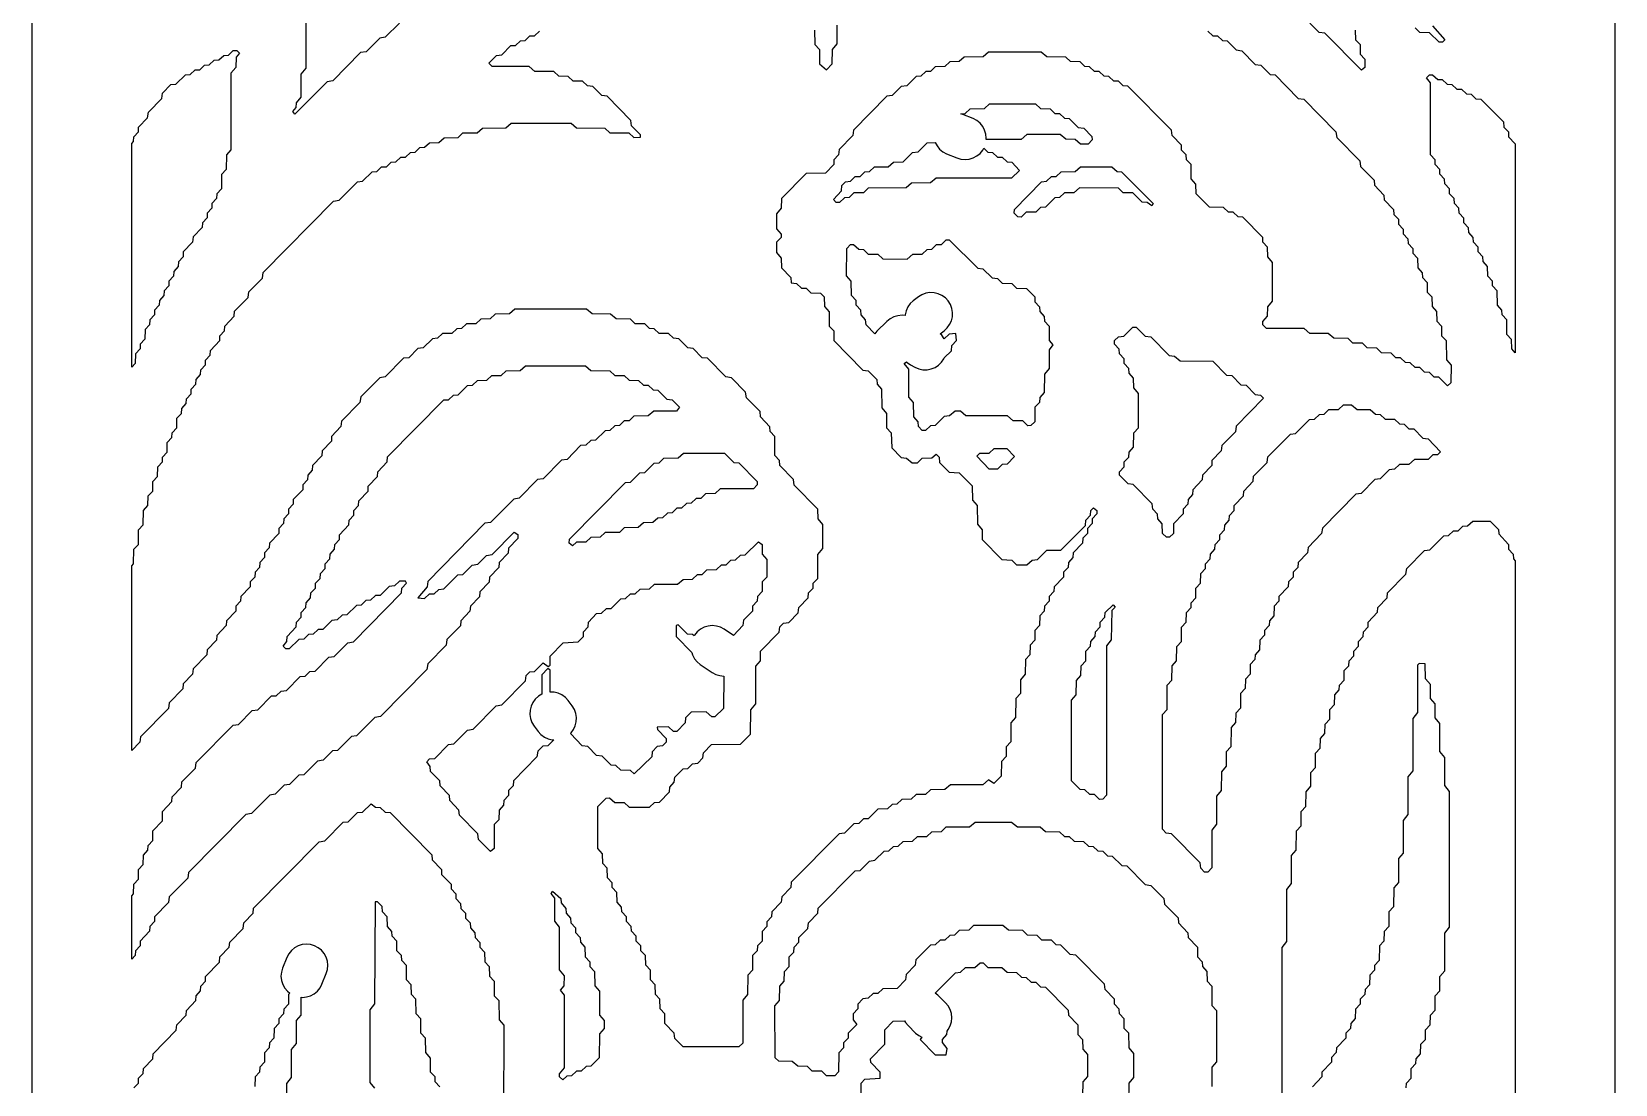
# Model space of a CAD drawing. Header units: millimetres. Extents: x 10 to 410, y 18 to 283.
# Drawn here: x 79 to 142.3, y 198.1 to 240.2 of the extents above; entities that cross this region are included whole.
import ezdxf

# ---------------------------------------------------------------- set-up
doc = ezdxf.new("R2010")
doc.units = ezdxf.units.MM
doc.layers.add('CUT', color=1, linetype='Continuous')

msp = doc.modelspace()

# ---------------------------------------------------------------- linework, layer by layer
at = {"layer": 'CUT'}
for points in [[(121.134, 157), (129.134, 157), (129.134, 160), (142.2679, 160), (142.2679, 280), (129.134, 280), (129.134, 283), (121.134, 283), (121.134, 280), (100.134, 280), (100.134, 283), (92.134, 283), (92.134, 280), (79, 280), (79, 160), (92.134, 160), (92.134, 157), (100.134, 157), (100.134, 160), (121.134, 160)], [(84.2925, 229.8144), (84.2844, 229.6239), (84.1013, 229.4267), (84.0932, 229.2361), (83.9102, 229.0389), (83.9021, 228.8484), (83.719, 228.6512), (83.7109, 228.4607), (83.5279, 228.2635), (83.5198, 227.8791), (83.3367, 227.6819), (83.3286, 227.4914), (83.1456, 227.2942), (83.1375, 226.9098), (83, 226.7617), (83, 235.6961), (83.0735, 235.7753), (83.0816, 235.9658), (83.2646, 236.163), (83.2727, 236.3535), (83.6313, 236.7209), (83.6625, 236.9464), (84.2047, 237.4964), (84.2284, 237.7106), (84.56, 238.0506), (84.7591, 238.0667), (85.1449, 238.446), (85.3325, 238.4544), (85.5271, 238.6399), (85.7148, 238.6483), (85.9094, 238.8337), (86.0971, 238.8421), (86.2917, 239.0276), (86.4793, 239.036), (86.674, 239.2215), (86.8616, 239.2299), (87.0563, 239.4153), (87.1908, 239.4153), (87.3022, 239.3025), (87.1752, 239.1434), (87.1515, 238.7353), (86.963, 238.5103), (86.963, 235.453), (86.7773, 235.2425), (86.7692, 234.6642), (86.5862, 234.4671), (86.5781, 233.8888), (86.395, 233.6916), (86.3869, 233.5011), (86.2039, 233.3039), (86.1958, 233.1134), (86.0127, 232.9162), (86.0046, 232.7256), (85.8216, 232.5284), (85.8135, 232.3379), (85.4549, 231.9705), (85.4312, 231.7563), (85.057, 231.3653), (85.0489, 231.1747), (84.8659, 230.9776), (84.8578, 230.787), (84.6747, 230.5898), (84.6666, 230.3993), (84.4836, 230.2021), (84.4755, 230.0116)], [(137.7966, 236.5587), (137.8121, 236.3569), (137.9952, 236.1597), (138.0033, 235.9691), (138.2679, 235.6926), (138.2679, 227.3433), (138.1304, 227.4914), (138.1223, 227.8758), (137.9393, 228.073), (137.9312, 228.6512), (137.7481, 228.8484), (137.74, 229.0389), (137.557, 229.2361), (137.5489, 229.8144), (137.3658, 230.0116), (137.3577, 230.2021), (137.1747, 230.3993), (137.1666, 230.7837), (136.9835, 230.9809), (136.9754, 231.1714), (136.7924, 231.3686), (136.7843, 231.5591), (136.6013, 231.7563), (136.5932, 231.9469), (136.4101, 232.144), (136.402, 232.3346), (136.219, 232.5318), (136.2109, 232.7223), (136.0278, 232.9195), (136.0197, 233.11), (135.8367, 233.3072), (135.8286, 233.4978), (135.6456, 233.6949), (135.6375, 233.8855), (135.4544, 234.0827), (135.4463, 234.2732), (135.2633, 234.4704), (135.2552, 234.6609), (135.0721, 234.8581), (135.064, 235.0486), (134.881, 235.2458), (134.8784, 238.1226), (134.7277, 238.3199), (134.8417, 238.446), (134.9627, 238.4487), (135.1708, 238.2606), (135.345, 238.2549), (135.5531, 238.0667), (135.7408, 238.0583), (135.9354, 237.8728), (136.123, 237.8644), (136.3177, 237.679), (136.5053, 237.6706), (136.7, 237.4851), (136.899, 237.469)], [(116.2974, 236.9035), (116.4921, 237.089), (117.062, 237.0974), (117.2702, 237.2856), (119.0979, 237.2856), (119.3061, 237.0974), (119.6849, 237.089), (119.8795, 236.9035), (120.0671, 236.8951), (120.2618, 236.7097), (120.4494, 236.7013), (120.8113, 236.3381), (121.0343, 236.3058), (121.3584, 235.9771), (121.3685, 235.8407), (121.214, 235.6735), (120.9019, 235.6708), (120.6937, 235.859), (120.3149, 235.8674), (120.092, 236.0585), (118.761, 236.0585), (118.5245, 235.8647), (117.1326, 235.8647), (117.1368, 235.9076), (117.1204, 236.0734), (117.072, 236.2328), (116.9934, 236.3798), (116.8877, 236.5085), (116.7588, 236.6142), (116.6119, 236.6927), (116.2002, 236.8631), (116.1153, 236.8888)], [(117.3912, 235.3442), (117.5858, 235.1588), (117.7734, 235.1504), (117.9681, 234.9649), (118.1557, 234.9565), (118.4583, 234.6232), (118.1422, 234.3138), (115.1293, 234.3138), (114.9063, 234.1226), (114.1453, 234.1142), (113.9371, 233.9261), (112.425, 233.9204), (112.2303, 233.7349), (111.8516, 233.7265), (111.6569, 233.5411), (111.4693, 233.5327), (111.2746, 233.3472), (111.1401, 233.3472), (111.0287, 233.4601), (111.3468, 233.813), (111.3706, 234.0272), (111.511, 234.1734), (111.71, 234.1895), (111.9047, 234.3749), (112.0923, 234.3833), (112.287, 234.5688), (112.4746, 234.5772), (112.6693, 234.7627), (113.2109, 234.7654), (113.4338, 234.9565), (113.8126, 234.9649), (114.187, 235.3365), (114.4099, 235.3688), (114.7718, 235.732), (115.0999, 235.7336), (115.1686, 235.6052), (115.2743, 235.4764), (115.4032, 235.3707), (115.5501, 235.2922), (115.9618, 235.1219), (116.1213, 235.0736), (116.2871, 235.0573), (116.4529, 235.0737), (116.6124, 235.1221), (116.7593, 235.2007), (116.8881, 235.3065), (116.9937, 235.4353), (117.0352, 235.513), (117.2035, 235.3526)], [(119.3478, 234.1734), (119.5469, 234.1895), (119.7415, 234.3749), (119.9291, 234.3833), (120.1238, 234.5688), (120.6937, 234.5772), (120.9019, 234.7654), (122.1562, 234.7654), (122.3643, 234.5772), (122.5385, 234.5715), (123.8028, 233.3041), (123.7521, 233.2035), (123.5608, 233.3388), (123.3618, 233.3549), (122.9874, 233.7265), (122.6086, 233.7349), (122.414, 233.9204), (120.8635, 233.9261), (120.6406, 233.7349), (120.2618, 233.7265), (120.0671, 233.5411), (119.8795, 233.5327), (119.5051, 233.161), (119.3061, 233.1449), (119.1114, 232.9595), (118.7327, 232.9511), (118.5245, 232.7629), (118.4035, 232.7656), (118.2517, 232.9195), (118.2591, 233.0692)], [(114.7231, 229.717), (114.5669, 229.659), (114.425, 229.5716), (114.221, 229.4164), (114.0989, 229.303), (114.0012, 229.1679), (113.9318, 229.0164), (113.8933, 228.8543), (113.8922, 228.8226), (113.7734, 228.8358), (113.6074, 228.8214), (113.4473, 228.775), (113.2995, 228.6982), (113.1694, 228.594), (112.7699, 228.204), (112.6805, 228.0977), (112.3337, 228.4494), (112.3182, 228.6512), (112.1351, 228.8484), (112.127, 229.0389), (111.944, 229.2361), (111.9359, 229.4267), (111.7528, 229.6239), (111.7447, 230.2021), (111.5591, 230.4126), (111.5617, 231.507), (111.7136, 231.6609), (111.8345, 231.6636), (112.0427, 231.4754), (112.2303, 231.467), (112.425, 231.2816), (112.8038, 231.2732), (112.9984, 231.0877), (113.9755, 231.082), (114.1984, 231.2732), (114.5772, 231.2816), (114.7718, 231.467), (114.9595, 231.4754), (115.1541, 231.6609), (115.3417, 231.6693), (115.5364, 231.8547), (115.6574, 231.8575), (116.7973, 230.7161), (116.9954, 230.6943), (117.3708, 230.3284), (117.5823, 230.3039), (117.7769, 230.1184), (118.1557, 230.11), (118.3504, 229.9245), (118.7406, 229.9084), (119.0721, 229.5684), (119.0802, 229.3779), (119.2633, 229.1807), (119.2714, 228.9901), (119.4544, 228.7929), (119.4625, 228.6024), (119.6456, 228.4052), (119.6537, 227.827), (119.7989, 227.6575), (119.6482, 227.4602), (119.6456, 226.7159), (119.457, 226.4909), (119.4544, 225.7466), (119.2714, 225.5494), (119.2633, 225.3589), (119.0802, 225.1617), (119.0721, 224.5835), (118.9203, 224.4296), (118.7993, 224.4269), (118.5911, 224.6151), (118.2124, 224.6234), (117.9894, 224.8146), (116.3145, 224.8146), (116.1063, 225.0028), (115.8938, 225.0085), (115.6709, 224.8173), (115.4593, 224.7928), (115.0975, 224.4296), (114.9098, 224.4212), (114.7152, 224.2357), (114.5807, 224.2357), (114.4288, 224.3896), (114.4207, 224.5801), (114.2377, 224.7773), (114.2296, 225.3556), (114.0439, 225.566), (114.0439, 226.6848), (113.8574, 226.9074), (113.9492, 226.9809), (113.9731, 226.9564), (114.1105, 226.8622), (114.2884, 226.7644), (114.4415, 226.6987), (114.6046, 226.6643), (114.7712, 226.6623), (114.935, 226.6928), (115.0897, 226.7547), (115.2293, 226.8456), (115.3486, 226.962), (115.4428, 227.0995), (115.4613, 227.1427), (115.7431, 227.4156), (115.7668, 227.6298), (115.9499, 227.827), (115.915, 228.1047), (115.6505, 228.0884), (115.4558, 227.8923), (115.4524, 227.9008), (115.3615, 228.0404), (115.3012, 228.1022), (115.4543, 228.2186), (115.5764, 228.332), (115.674, 228.467), (115.7434, 228.6185), (115.7819, 228.7806), (115.7881, 228.9471), (115.7616, 229.1117), (115.7036, 229.2678), (115.6162, 229.4097), (115.5028, 229.5318), (115.3677, 229.6294), (115.2162, 229.6988), (115.0541, 229.7373), (114.8876, 229.7435)], [(122.6479, 226.9098), (122.6398, 227.1003), (122.4568, 227.2975), (122.4487, 227.4881), (122.2656, 227.6852), (122.2656, 227.8236), (122.4175, 227.9775), (122.629, 228.0021), (122.9909, 228.3652), (123.1254, 228.3652), (123.4873, 228.0021), (123.7102, 227.9698), (124.443, 227.2266), (124.6545, 227.2021), (124.8775, 227.0109), (126.1837, 227.0082), (126.7367, 226.4512), (126.9482, 226.4266), (127.3101, 226.0635), (127.5217, 226.0389), (127.8835, 225.6757), (128.0951, 225.6512), (128.2091, 225.525), (127.1238, 224.4099), (127.0926, 224.1844), (126.5504, 223.6345), (126.5267, 223.4203), (126.1525, 223.0293), (126.1444, 222.8387), (125.7702, 222.4477), (125.7621, 222.2571), (125.3879, 221.8661), (125.3798, 221.6755), (125.1968, 221.4784), (125.1887, 221.2878), (125.0056, 221.0906), (124.9975, 220.9001), (124.6233, 220.5091), (124.6152, 220.1247), (124.4634, 219.9708), (124.3424, 219.9681), (124.1771, 220.1247), (124.169, 220.5091), (123.9859, 220.7062), (123.9778, 220.8968), (123.7948, 221.094), (123.771, 221.3082), (123.0113, 222.0787), (122.7998, 222.1033), (122.4568, 222.451), (122.4568, 222.5894), (122.6398, 222.7866), (122.6479, 222.9771), (122.831, 223.1743), (122.8391, 223.3648), (123.0221, 223.562), (123.0302, 224.1403), (123.2132, 224.3375), (123.2187, 225.7155), (123.0302, 225.9405), (123.0221, 226.3249), (122.8391, 226.5221), (122.831, 226.7126)], [(91.2047, 216.6751), (90.9932, 216.6506), (90.6313, 216.2874), (90.4437, 216.279), (90.249, 216.0936), (90.0614, 216.0852), (89.8667, 215.8997), (89.6791, 215.8913), (89.2933, 215.512), (89.1588, 215.512), (89.0474, 215.6248), (89.19, 215.8076), (89.2056, 216.0094), (89.5723, 216.3892), (89.5804, 216.5797), (89.7635, 216.7769), (89.7716, 216.9674), (89.9546, 217.1646), (89.9627, 217.3551), (90.1457, 217.5523), (90.1538, 217.7429), (90.3369, 217.9401), (90.345, 218.1306), (90.528, 218.3278), (90.5361, 218.5183), (90.7192, 218.7155), (90.7273, 218.906), (90.9103, 219.1032), (90.9184, 219.2938), (91.1014, 219.4909), (91.1095, 219.6815), (91.2926, 219.8787), (91.3007, 220.0692), (91.6749, 220.4602), (91.683, 220.6508), (91.866, 220.848), (91.8741, 221.0385), (92.0572, 221.2357), (92.0653, 221.4262), (92.4394, 221.8173), (92.4475, 222.0078), (92.8217, 222.3989), (92.8298, 222.5894), (93.204, 222.9804), (93.2196, 223.1823), (95.4665, 225.4573), (95.6541, 225.4657), (95.8488, 225.6512), (96.0364, 225.6596), (96.4108, 226.0312), (96.6099, 226.0473), (96.8045, 226.2328), (97.1833, 226.2412), (97.3779, 226.4266), (97.7567, 226.435), (97.9514, 226.6205), (98.5213, 226.6289), (98.7294, 226.8171), (101.1306, 226.8171), (101.3388, 226.6289), (102.0998, 226.6205), (102.2945, 226.435), (102.6732, 226.4266), (102.8679, 226.2412), (103.2467, 226.2328), (103.4413, 226.0473), (103.629, 226.0389), (103.8236, 225.8534), (104.0112, 225.8451), (104.3731, 225.4819), (104.5847, 225.4573), (104.8798, 225.1619), (104.7623, 225.0085), (103.8519, 225.0085), (103.629, 224.8173), (103.059, 224.8089), (102.8644, 224.6234), (102.6768, 224.6151), (102.4821, 224.4296), (102.2945, 224.4212), (102.0998, 224.2357), (101.9122, 224.2273), (101.5264, 223.848), (101.3388, 223.8396), (101.1441, 223.6541), (100.9326, 223.6296), (100.391, 223.0803), (100.168, 223.048), (99.4352, 222.3048), (99.2123, 222.2726), (98.4795, 221.5294), (98.2566, 221.4971), (97.3327, 220.5601), (97.1097, 220.5278), (94.8209, 218.2064), (94.7971, 217.9922), (94.4231, 217.5519), (94.6984, 217.5174), (94.8931, 217.7029), (95.0807, 217.7113), (95.264, 217.889), (95.463, 217.9051), (96.0285, 218.4706), (96.2276, 218.4867), (96.6019, 218.8583), (96.8249, 218.8906), (97.1754, 219.2461), (97.3983, 219.2783), (98.2804, 220.1729), (98.4214, 220.0805), (98.4214, 219.9195), (98.0547, 219.5398), (98.0391, 219.3379), (97.6724, 218.9582), (97.6568, 218.7563), (97.2901, 218.3766), (97.2745, 218.1748), (96.9078, 217.795), (96.8922, 217.5932), (96.5255, 217.2134), (96.51, 217.0116), (96.1432, 216.6318), (96.1277, 216.43), (95.5854, 215.8801), (95.5543, 215.6546), (94.8209, 214.9108), (94.7897, 214.6853), (92.9364, 212.8056), (92.7135, 212.7734), (91.9807, 212.0302), (91.7817, 212.0141), (91.2162, 211.4486), (91.0171, 211.4325), (90.6427, 211.0609), (90.4198, 211.0286), (89.8782, 210.4793), (89.6791, 210.4632), (89.3047, 210.0916), (89.0818, 210.0593), (88.7313, 209.7039), (88.5084, 209.6716), (87.7756, 208.9284), (87.5526, 208.8961), (85.2638, 206.5747), (85.2326, 206.3492), (84.4992, 205.6054), (84.468, 205.3799), (83.9102, 204.8063), (83.9021, 204.6158), (83.719, 204.4186), (83.7109, 204.2281), (83.3367, 203.837), (83.3286, 203.6465), (83.1456, 203.4493), (83.1375, 203.2587), (83, 203.1106), (83, 205.6476), (83.0735, 205.7268), (83.0816, 206.1112), (83.2646, 206.3084), (83.2727, 206.6928), (83.4558, 206.89), (83.4639, 207.2744), (83.6469, 207.4716), (83.655, 207.6621), (83.8381, 207.8593), (83.8462, 208.2437), (84.2203, 208.6347), (84.2284, 209.0191), (84.6026, 209.4102), (84.6107, 209.6007), (84.9849, 209.9917), (85.0005, 210.1936), (85.5427, 210.7435), (85.5739, 210.969), (87.0449, 212.4609), (87.2678, 212.4932), (87.8094, 213.0425), (88.0324, 213.0748), (88.5854, 213.6318), (88.773, 213.6402), (88.9677, 213.8257), (89.1792, 213.8502), (89.7323, 214.4072), (89.9199, 214.4156), (90.1145, 214.6011), (90.3261, 214.6257), (90.8677, 215.175), (91.0907, 215.2072), (91.6323, 215.7566), (91.8552, 215.7888), (93.7774, 217.7462), (93.7855, 217.9367), (93.9686, 218.1341), (93.9336, 218.2178), (93.6931, 218.2176), (93.4984, 218.0322), (93.2869, 218.0076), (92.925, 217.6444), (92.7374, 217.6361), (92.5427, 217.4506), (92.3551, 217.4422), (92.1604, 217.2567), (91.9728, 217.2483), (91.587, 216.869), (91.3994, 216.8606)], [(127.2912, 213.1457), (127.1082, 212.9485), (127.1001, 212.5641), (126.917, 212.3669), (126.9089, 211.5948), (126.7259, 211.3976), (126.7178, 210.8193), (126.5293, 210.5943), (126.5267, 209.85), (126.3381, 209.625), (126.3381, 208.5063), (126.147, 208.268), (126.147, 206.7615), (125.9925, 206.5944), (125.858, 206.5944), (125.7062, 206.7482), (125.6825, 206.9624), (124.5405, 208.1207), (124.3289, 208.1453), (124.1744, 208.3124), (124.1744, 212.8831), (124.3601, 213.0935), (124.3682, 214.0595), (124.5512, 214.2567), (124.5593, 214.835), (124.7424, 215.0321), (124.7505, 215.6104), (124.9335, 215.8076), (124.939, 216.3726), (125.1247, 216.583), (125.1328, 216.9674), (125.3158, 217.1646), (125.3239, 217.3551), (125.5069, 217.5523), (125.515, 217.9367), (125.6981, 218.1339), (125.7062, 218.5183), (125.8892, 218.7155), (125.8973, 218.906), (126.0804, 219.1032), (126.0885, 219.2938), (126.2715, 219.4909), (126.2796, 219.6815), (126.4627, 219.8787), (126.4708, 220.0692), (126.6538, 220.2664), (126.6619, 220.4569), (126.8449, 220.6541), (126.853, 220.8446), (127.0361, 221.0418), (127.0442, 221.2324), (127.4184, 221.6234), (127.4265, 221.814), (127.8006, 222.205), (127.8162, 222.4068), (128.3584, 222.9568), (128.3896, 223.1823), (129.2872, 224.0926), (129.4862, 224.1087), (130.0517, 224.6742), (130.2508, 224.6903), (130.4454, 224.8757), (130.6331, 224.8841), (130.8277, 225.0696), (131.2065, 225.078), (131.4147, 225.2662), (131.7268, 225.2635), (131.9497, 225.0723), (132.4778, 225.0723), (132.686, 224.8841), (132.8736, 224.8757), (133.0683, 224.6903), (133.4471, 224.6819), (133.6417, 224.4964), (133.8293, 224.488), (134.024, 224.3026), (134.2116, 224.2942), (134.5735, 223.931), (134.7965, 223.8987), (135.2787, 223.3793), (135.1673, 223.2664), (134.9797, 223.258), (134.785, 223.0726), (134.2434, 223.0698), (134.0205, 222.8787), (133.6417, 222.8703), (133.4471, 222.6848), (133.2355, 222.6603), (132.8736, 222.2971), (132.6621, 222.2726), (132.1205, 221.7232), (131.8975, 221.691), (130.5644, 220.3389), (130.5332, 220.1134), (129.9909, 219.5634), (129.9672, 219.3492), (129.593, 218.9582), (129.5849, 218.7676), (129.4019, 218.5704), (129.3938, 218.3799), (129.2107, 218.1827), (129.2026, 217.9922), (128.8285, 217.6011), (128.8204, 217.4106), (128.6373, 217.2134), (128.6292, 216.829), (128.4462, 216.6318), (128.4381, 216.4413), (128.255, 216.2441), (128.2469, 216.0536), (128.0639, 215.8564), (128.0558, 215.472), (127.8728, 215.2748), (127.8647, 215.0843), (127.6816, 214.8871), (127.6735, 214.5027), (127.4905, 214.3055), (127.4824, 213.9211), (127.2993, 213.7239)], [(117.7769, 222.8703), (117.5823, 222.6848), (117.2567, 222.6848), (116.763, 223.212), (116.8744, 223.3249), (117.2532, 223.3332), (117.4478, 223.5187), (117.9646, 223.5187), (118.2698, 223.1987), (117.976, 222.8864)], [(105.1616, 221.3194), (104.9669, 221.1339), (104.7793, 221.1256), (104.5847, 220.9401), (104.397, 220.9317), (104.2024, 220.7462), (104.0147, 220.7378), (103.8201, 220.5524), (103.4413, 220.544), (103.2332, 220.3558), (102.6768, 220.3501), (102.4821, 220.1646), (101.9122, 220.1563), (101.7175, 219.9708), (101.3388, 219.9624), (101.1441, 219.7769), (100.7653, 219.7685), (100.6125, 219.6255), (100.4755, 219.7369), (100.4829, 219.8866), (102.7185, 222.154), (102.9175, 222.1701), (103.2919, 222.5417), (103.491, 222.5578), (103.8653, 222.9294), (104.0644, 222.9455), (104.259, 223.131), (104.8289, 223.1394), (105.0371, 223.3276), (106.6737, 223.3276), (107.0491, 222.9617), (107.2471, 222.9398), (107.9859, 222.2017), (107.9859, 222.0633), (107.8341, 221.9094), (106.4996, 221.901), (106.3049, 221.7155), (105.9262, 221.7071), (105.7315, 221.5217), (105.5439, 221.5133), (105.3492, 221.3278)], [(106.1875, 216.4401), (106.0216, 216.424), (105.8621, 216.3759), (105.715, 216.2976), (105.586, 216.1921), (105.4801, 216.0635), (105.4615, 216.0289), (105.4024, 216.0852), (105.2033, 216.1013), (104.8291, 216.4728), (104.7447, 216.4383), (104.7446, 216.0014), (105.3695, 215.3679), (105.4001, 215.2661), (105.4784, 215.1191), (105.5839, 214.9901), (105.7125, 214.8841), (106.1826, 214.5689), (106.3294, 214.4901), (106.4887, 214.4414), (106.6499, 214.4253), (106.6405, 213.1344), (106.2914, 212.7952), (106.1704, 212.7979), (105.9475, 212.9891), (105.3527, 212.9834), (105.1269, 212.7546), (105.1113, 212.5528), (104.7758, 212.2163), (104.6413, 212.2163), (104.4467, 212.4018), (103.9942, 212.3881), (103.9957, 212.2944), (104.3542, 211.927), (104.3542, 211.7886), (104.2024, 211.6348), (103.9908, 211.6102), (103.7889, 211.3976), (103.7733, 211.1958), (103.0703, 210.514), (102.9175, 210.6571), (102.5388, 210.6655), (102.3441, 210.8509), (102.1565, 210.8593), (101.7946, 211.2225), (101.5716, 211.2547), (101.2212, 211.6102), (100.9982, 211.6425), (100.5203, 212.1272), (100.5482, 212.1528), (100.6468, 212.2871), (100.7174, 212.438), (100.7571, 212.5999), (100.7645, 212.7663), (100.7392, 212.931), (100.6824, 213.0877), (100.596, 213.2302), (100.433, 213.4477), (100.3206, 213.5707), (100.1862, 213.6693), (100.0353, 213.7398), (99.8735, 213.7795), (99.7108, 213.7867), (99.7083, 214.6654), (99.6183, 214.7281), (99.3872, 214.4715), (99.3872, 213.7053), (99.3857, 213.7048), (99.2431, 213.6184), (99.1202, 213.506), (99.0216, 213.3716), (98.9511, 213.2207), (98.9114, 213.0589), (98.904, 212.8924), (98.9292, 212.7277), (98.9861, 212.5711), (99.0724, 212.4285), (99.2354, 212.211), (99.3479, 212.0881), (99.4822, 211.9894), (99.6332, 211.9189), (99.795, 211.8792), (99.8547, 211.8766), (99.6264, 211.6425), (99.4273, 211.6264), (99.2171, 211.4213), (99.1859, 211.1958), (98.2458, 210.2344), (98.2377, 210.0439), (98.0547, 209.8467), (98.0466, 209.6562), (97.8635, 209.459), (97.8554, 209.2684), (97.6724, 209.0713), (97.6643, 208.6869), (97.4812, 208.4897), (97.4757, 207.537), (97.3361, 207.4122), (96.8513, 207.9001), (96.8201, 208.1256), (96.0867, 208.8694), (96.0711, 209.0713), (95.7044, 209.451), (95.6888, 209.6528), (95.3221, 210.0326), (95.3066, 210.2344), (94.9398, 210.6142), (94.9243, 210.816), (94.7817, 210.9987), (94.8931, 211.1116), (95.1046, 211.1362), (95.6577, 211.6932), (95.8692, 211.7177), (96.4108, 212.2671), (96.6338, 212.2993), (97.5577, 213.2364), (97.7806, 213.2686), (98.7315, 214.233), (98.7552, 214.4472), (98.8956, 214.5934), (99.0947, 214.6095), (99.4387, 214.9464), (99.6348, 214.8), (99.7083, 214.8661), (99.7109, 215.2227), (100.2336, 215.7566), (100.8389, 215.7888), (101.0408, 216.0014), (101.0489, 216.192), (101.232, 216.3892), (101.2401, 216.5797), (101.5716, 216.9197), (101.7707, 216.9358), (101.9653, 217.1213), (102.153, 217.1297), (102.5388, 217.509), (102.7264, 217.5174), (102.921, 217.7029), (103.1087, 217.7113), (103.3033, 217.8967), (103.6821, 217.9051), (103.8767, 218.0906), (104.8006, 218.0933), (105.0236, 218.2845), (105.4024, 218.2929), (105.597, 218.4783), (105.7847, 218.4867), (105.9793, 218.6722), (106.3581, 218.6806), (106.5527, 218.8661), (106.7404, 218.8744), (106.935, 219.0599), (107.1226, 219.0683), (107.3173, 219.2538), (107.5049, 219.2622), (108.04, 219.7929), (108.1771, 219.6815), (108.1852, 219.2971), (108.3708, 219.0866), (108.3682, 218.3799), (108.1852, 218.1827), (108.1771, 217.7983), (107.994, 217.6011), (107.9859, 217.4106), (107.8029, 217.2134), (107.7948, 217.0229), (107.4362, 216.6555), (107.4125, 216.4413), (107.0383, 216.0503), (107.038, 216.0421), (106.6595, 216.296), (106.5127, 216.3748), (106.3533, 216.4234)], [(121.6922, 216.5797), (121.8753, 216.7769), (121.8834, 216.9674), (122.2115, 217.2727), (122.2811, 217.1757), (122.1541, 217.0432), (122.133, 215.873), (121.9419, 215.6347), (121.9419, 209.6694), (121.7874, 209.5023), (121.6664, 209.4996), (121.4583, 209.6878), (121.2706, 209.6961), (121.076, 209.8816), (120.8884, 209.89), (120.5454, 210.2377), (120.5427, 213.4646), (120.7284, 213.6751), (120.7365, 214.2534), (120.9195, 214.4506), (120.9276, 214.835), (121.1107, 215.0321), (121.1188, 215.4165), (121.3018, 215.6137), (121.3099, 215.8043), (121.493, 216.0014), (121.5011, 216.192), (121.6841, 216.3892)], [(101.1048, 203.591), (101.1129, 203.2066), (101.296, 203.0094), (101.3041, 202.8189), (101.4871, 202.6217), (101.4952, 202.0434), (101.6809, 201.833), (101.6863, 200.8803), (101.872, 200.6698), (101.8694, 200.3508), (101.6809, 200.1258), (101.6708, 199.1764), (101.3353, 198.8399), (101.1476, 198.8315), (100.953, 198.6461), (100.7653, 198.6377), (100.5707, 198.4522), (100.3831, 198.4438), (100.2167, 198.2981), (100.0932, 198.4122), (100.0906, 198.5373), (100.2817, 198.7756), (100.2817, 201.6767), (100.131, 201.874), (100.2762, 202.0434), (100.2817, 202.4522), (100.0906, 202.6904), (100.0906, 204.3908), (99.8994, 204.6291), (99.8994, 205.5539), (99.7514, 205.7379), (99.8095, 205.8272), (100.1417, 205.5409), (100.1517, 205.3669), (100.3403, 205.1419), (100.3484, 204.9514), (100.5314, 204.7542), (100.5395, 204.5636), (100.7225, 204.3665), (100.7306, 204.1759), (100.9137, 203.9787), (100.9218, 203.7882)]]:
    msp.add_lwpolyline(points, close=True, dxfattribs=at)
for points in [[(93.6931, 240.5117), (93.1276, 239.9462), (92.9046, 239.9139), (92.363, 239.3646), (92.14, 239.3323), (91.025, 238.2014), (90.8021, 238.1692), (89.5128, 236.8764), (89.4297, 236.9761), (89.5723, 237.1323), (89.5804, 237.3228), (89.7689, 237.5478), (89.7689, 238.4727), (89.9601, 238.711), (89.9601, 240.7991)], [(110.2796, 240.2308), (110.2877, 239.6525), (110.4708, 239.4553), (110.4789, 238.877), (110.7543, 238.6483), (110.9802, 238.877), (110.9883, 239.4553), (111.1768, 239.6803), (111.1794, 240.4246)], [(131.8786, 240.2308), (131.8867, 239.8464), (132.0698, 239.6492), (132.0779, 239.2648), (132.2609, 239.0676), (132.2609, 238.7353), (132.1239, 238.6239), (130.657, 240.1078), (130.434, 240.14), (129.7013, 240.8832)], [(125.9925, 240.1908), (126.1872, 240.0053), (126.3748, 239.9969), (126.5695, 239.8114), (126.7571, 239.803), (127.119, 239.4399), (127.3419, 239.4076), (127.8835, 238.8583), (128.1065, 238.826), (128.4809, 238.4544), (128.6799, 238.4383), (129.6038, 237.5013), (129.8268, 237.469), (131.1066, 236.171), (131.1378, 235.9455), (132.0623, 235.0078), (132.0935, 234.7823), (132.6357, 234.2324), (132.6513, 234.0305), (133.0255, 233.6395), (133.0336, 233.4489), (133.4078, 233.0579), (133.4159, 232.8674), (133.5989, 232.6702), (133.607, 232.4796), (133.79, 232.2824), (133.7981, 232.0919), (133.9812, 231.8947), (133.9893, 231.7042), (134.1723, 231.507), (134.1804, 231.3165), (134.3635, 231.1193), (134.3716, 230.7349), (134.5546, 230.5377), (134.5627, 230.3472), (134.7458, 230.15), (134.7539, 229.7656), (134.9369, 229.5684), (134.945, 229.184), (135.128, 228.9868), (135.1361, 228.6024), (135.3192, 228.4052), (135.3273, 228.0208), (135.5103, 227.8236), (135.5184, 227.0515), (135.7041, 226.8411), (135.7015, 226.1344), (135.5644, 226.0229), (135.2205, 226.3598), (135.0328, 226.3682), (134.8382, 226.5537), (134.6506, 226.5621), (134.4559, 226.7475), (134.2683, 226.7559), (134.0736, 226.9414), (133.886, 226.9498), (133.6913, 227.1352), (133.5037, 227.1436), (133.3091, 227.3291), (132.9303, 227.3375), (132.7356, 227.523), (132.3569, 227.5314), (132.1622, 227.7168), (131.7834, 227.7252), (131.5888, 227.9107), (131.0189, 227.9191), (130.7959, 228.1102), (130.0632, 228.1129), (129.8402, 228.3041), (128.3315, 228.3145), (128.191, 228.4607), (128.1884, 228.5858), (128.3741, 228.7963), (128.3822, 229.1807), (128.5707, 229.4057), (128.5707, 230.9497), (128.3822, 231.1747), (128.3741, 231.5591), (128.191, 231.7563), (128.1829, 231.9469), (127.3837, 232.7572), (127.196, 232.7656), (127.0014, 232.9511), (126.8138, 232.9595), (126.6191, 233.1449), (126.0492, 233.1533), (125.5225, 233.6836), (125.5069, 234.0793), (125.3213, 234.2898), (125.3158, 234.8548), (125.1328, 235.052), (125.1247, 235.2425), (124.9416, 235.4397), (124.9335, 235.6302), (124.5593, 236.0213), (124.5356, 236.2355), (122.7963, 237.9915), (122.6086, 237.9999), (122.414, 238.1853), (122.2264, 238.1937), (122.0317, 238.3792), (121.8441, 238.3876), (121.6494, 238.5731), (121.4618, 238.5814), (121.2671, 238.7669), (121.0795, 238.7753), (120.8848, 238.9608), (120.5061, 238.9692), (120.3114, 239.1546), (119.5504, 239.163), (119.3274, 239.3542), (117.2318, 239.3542), (117.0089, 239.163), (116.2478, 239.1546), (116.0532, 238.9692), (115.6744, 238.9608), (115.4797, 238.7753), (115.101, 238.7669), (114.9063, 238.5814), (114.7187, 238.5731), (114.524, 238.3876), (114.3364, 238.3792), (113.962, 238.0076), (113.7391, 237.9753), (113.3772, 237.6121), (113.1656, 237.5876), (111.8325, 236.2355), (111.8088, 236.0213), (111.2591, 235.46), (111.2353, 235.2458), (111.0523, 235.0486), (111.0442, 234.8581), (110.7126, 234.5181), (109.9401, 234.502), (108.9497, 233.4978), (108.9416, 233.1134), (108.7531, 232.8883), (108.7586, 232.2858), (108.9442, 232.0753), (108.9416, 231.9502), (108.7586, 231.753), (108.7531, 231.3443), (108.9416, 231.1193), (108.9497, 230.7349), (109.3239, 230.3438), (109.3461, 230.1322), (109.5543, 230.11), (109.749, 229.9245), (109.9366, 229.9161), (110.1313, 229.7307), (110.5101, 229.7223), (110.6544, 229.5797), (110.67, 229.184), (110.8557, 228.9735), (110.8611, 228.4085), (111.0442, 228.2114), (111.0523, 227.827), (112.2099, 226.645), (112.4215, 226.6205), (112.7645, 226.2728), (112.7726, 226.0822), (112.9556, 225.885), (112.9582, 225.1407), (113.1467, 224.9157), (113.1548, 224.3375), (113.3379, 224.1403), (113.3616, 223.5384), (113.7391, 223.1555), (113.9506, 223.131), (114.1735, 222.9398), (114.386, 222.9455), (114.5807, 223.131), (114.9595, 223.1394), (115.1393, 223.2824), (115.2493, 223.171), (115.273, 222.9568), (115.6505, 222.574), (116.0532, 222.5494), (116.5798, 222.0191), (116.5899, 221.4574), (116.7784, 221.2324), (116.7811, 220.4881), (116.9696, 220.2631), (116.9777, 219.8787), (117.753, 219.0845), (118.1557, 219.0599), (118.3504, 218.8744), (118.754, 218.8688), (118.9769, 219.0599), (119.1885, 219.0845), (119.5504, 219.4476), (120.1203, 219.456), (121.0951, 220.4366), (121.1188, 220.6508), (121.3018, 220.848), (121.3099, 221.0385), (121.4199, 221.15), (121.557, 221.0385), (121.557, 220.9001), (121.3739, 220.7029), (121.3658, 220.5124), (121.1828, 220.3152), (121.1747, 220.1247), (120.9917, 219.9275), (120.9836, 219.7369), (120.6094, 219.3459), (120.6013, 219.1554), (120.4182, 218.9582), (120.4101, 218.7676), (120.2271, 218.5704), (120.219, 218.3799), (119.8448, 217.9889), (119.8367, 217.7983), (119.6537, 217.6011), (119.6456, 217.4106), (119.4625, 217.2134), (119.4544, 217.0229), (119.2714, 216.8257), (119.2633, 216.4413), (119.0802, 216.2441), (119.0721, 215.8597), (118.8891, 215.6625), (118.881, 215.2781), (118.698, 215.0809), (118.6899, 214.5027), (118.5013, 214.2777), (118.4987, 213.7272), (118.3157, 213.5301), (118.3102, 212.7712), (118.1245, 212.5608), (118.119, 211.8019), (117.9334, 211.5915), (117.9253, 211.2071), (117.7422, 211.0099), (117.7267, 210.4203), (117.433, 210.1263), (117.2283, 210.2743), (116.9954, 210.0812), (115.7027, 210.0812), (115.4797, 209.89), (114.9098, 209.8816), (114.7152, 209.6961), (114.3364, 209.6878), (114.1417, 209.5023), (113.763, 209.4939), (113.5683, 209.3084), (113.3807, 209.3), (113.186, 209.1146), (112.8073, 209.1062), (112.4215, 208.7268), (112.2338, 208.7184), (112.0392, 208.533), (111.8516, 208.5246), (111.4772, 208.153), (111.2542, 208.1207), (109.3476, 206.187), (109.3239, 205.9728), (108.9654, 205.6054), (108.9416, 205.3912), (108.5674, 205.0002), (108.5593, 204.8096), (108.3763, 204.6125), (108.3682, 204.4219), (108.1852, 204.2247), (108.1771, 203.8403), (107.994, 203.6431), (107.9859, 203.4526), (107.8029, 203.2554), (107.7948, 202.6772), (107.6117, 202.48), (107.6036, 201.7079), (107.4151, 201.4829), (107.405, 199.758), (107.2471, 199.6127), (105.0236, 199.6154), (104.6881, 199.9518), (104.6725, 200.1536), (104.2983, 200.5447), (104.2902, 200.9291), (104.1072, 201.1263), (104.0991, 201.5107), (103.916, 201.7079), (103.9079, 202.0923), (103.7249, 202.2894), (103.7168, 202.6738), (103.5338, 202.871), (103.5257, 203.2554), (103.3426, 203.4526), (103.3345, 203.6431), (103.1515, 203.8403), (103.1434, 204.0309), (102.9603, 204.2281), (102.9522, 204.4186), (102.7692, 204.6158), (102.7611, 204.8063), (102.578, 205.0035), (102.5699, 205.194), (102.3869, 205.3912), (102.3788, 205.7756), (102.1958, 205.9728), (102.1877, 206.1633), (102.0046, 206.3605), (101.9965, 206.7449), (101.8135, 206.9421), (101.8054, 207.3265), (101.6197, 207.537), (101.6223, 209.213), (101.9539, 209.553), (102.0863, 209.5634), (102.2945, 209.3753), (102.6732, 209.3669), (102.8679, 209.1814), (103.6821, 209.1814), (103.8767, 209.3669), (104.0883, 209.3914), (104.4814, 209.7979), (104.4895, 209.9884), (104.6725, 210.1856), (104.6881, 210.3874), (105.0236, 210.7239), (105.2112, 210.7323), (105.4059, 210.9177), (105.6174, 210.9423), (105.8194, 211.1549), (105.8349, 211.3567), (106.159, 211.6855), (107.3138, 211.7016), (107.7151, 212.1006), (107.7363, 213.0769), (107.9274, 213.3152), (107.9274, 214.8217), (108.1131, 215.0321), (108.1212, 215.4165), (108.862, 216.1716), (108.8932, 216.3971), (109.0376, 216.5397), (109.2491, 216.5643), (109.6266, 216.9471), (109.6503, 217.1613), (110.0245, 217.5523), (110.0326, 217.7429), (110.2156, 217.9401), (110.2237, 218.1306), (110.4068, 218.3278), (110.4122, 219.2805), (110.6034, 219.5188), (110.6034, 220.4812), (110.4149, 220.7062), (110.4068, 221.0906), (109.4666, 222.052), (109.4354, 222.2775), (108.8857, 222.8387), (108.8776, 223.0293), (108.692, 223.2397), (108.6865, 223.9986), (108.5034, 224.1957), (108.4953, 224.3863), (108.1212, 224.7773), (108.0974, 224.9915), (107.5552, 225.5415), (107.524, 225.767), (106.9554, 226.3436), (106.7325, 226.3759), (105.9997, 227.1191), (105.7882, 227.1436), (105.4263, 227.5068), (105.2147, 227.5314), (104.8529, 227.8945), (104.6413, 227.9191), (104.4467, 228.1046), (104.0679, 228.1129), (103.8732, 228.2984), (103.6856, 228.3068), (103.491, 228.4923), (103.1122, 228.5007), (102.9175, 228.6861), (102.3476, 228.6945), (102.1247, 228.8857), (101.3919, 228.8884), (101.169, 229.0795), (98.3088, 229.0795), (98.0858, 228.8884), (97.5159, 228.88), (97.3213, 228.6945), (96.9425, 228.6861), (96.7478, 228.5007), (96.3691, 228.4923), (96.1744, 228.3068), (95.9868, 228.2984), (95.7921, 228.1129), (95.4134, 228.1046), (95.2187, 227.9191), (95.0072, 227.8945), (94.6453, 227.5314), (94.4337, 227.5068), (94.0719, 227.1436), (93.8603, 227.1191), (93.1276, 226.3759), (92.9046, 226.3436), (92.1449, 225.5731), (92.1137, 225.3476), (91.3803, 224.6038), (91.3566, 224.3896), (90.9824, 223.9986), (90.9743, 223.808), (90.6001, 223.417), (90.592, 223.2264), (90.2178, 222.8354), (90.2097, 222.6449), (90.0267, 222.4477), (90.0186, 222.2571), (89.8356, 222.0599), (89.8275, 221.8694), (89.4533, 221.4784), (89.4452, 221.2878), (89.2621, 221.0906), (89.254, 220.9001), (89.071, 220.7029), (89.0629, 220.5124), (88.8799, 220.3152), (88.8718, 220.1247), (88.4976, 219.7336), (88.4895, 219.5431), (88.3064, 219.3459), (88.2983, 219.1554), (88.1153, 218.9582), (88.1072, 218.7676), (87.9241, 218.5704), (87.916, 218.3799), (87.733, 218.1827), (87.7249, 217.9922), (87.3507, 217.6011), (87.3426, 217.4106), (87.1596, 217.2134), (87.1515, 217.0229), (86.7773, 216.6318), (86.7692, 216.4413), (86.395, 216.0503), (86.3869, 215.8597), (86.0127, 215.4687), (85.9972, 215.2668), (85.4549, 214.7169), (85.4312, 214.5027), (85.057, 214.1116), (85.0415, 213.9098), (84.4992, 213.3599), (84.468, 213.1344), (83.3524, 212.0028), (83.3212, 211.7773), (83, 211.4516), (83, 218.826), (83.0735, 218.9094), (83.0816, 219.4876), (83.2646, 219.6848), (83.2727, 220.2631), (83.4558, 220.4602), (83.4639, 221.0385), (83.6469, 221.2357), (83.655, 221.6201), (83.8381, 221.8173), (83.8462, 222.2017), (84.0292, 222.3989), (84.0373, 222.7833), (84.2203, 222.9804), (84.2284, 223.171), (84.4115, 223.3682), (84.4196, 223.7526), (84.6026, 223.9497), (84.6107, 224.1403), (84.7938, 224.3375), (84.8019, 224.7219), (84.9849, 224.9191), (84.993, 225.1096), (85.1761, 225.3068), (85.1842, 225.4973), (85.3672, 225.6945), (85.3753, 225.885), (85.5583, 226.0822), (85.5664, 226.2728), (85.7495, 226.4699), (85.7576, 226.6605), (85.9406, 226.8577), (85.9487, 227.0482), (86.1318, 227.2454), (86.1399, 227.4359), (86.514, 227.827), (86.5221, 228.0175), (86.7052, 228.2147), (86.7133, 228.4052), (87.0875, 228.7963), (87.103, 228.9981), (87.6453, 229.5481), (87.6765, 229.7735), (88.2187, 230.3235), (88.2499, 230.549), (91.0588, 233.3979), (91.2818, 233.4302), (92.0145, 234.1734), (92.2136, 234.1895), (92.5994, 234.5688), (92.787, 234.5772), (92.9817, 234.7627), (93.1693, 234.7711), (93.364, 234.9565), (93.5516, 234.9649), (93.7462, 235.1504), (93.9339, 235.1588), (94.1285, 235.3442), (94.3162, 235.3526), (94.5108, 235.5381), (94.6984, 235.5465), (94.8931, 235.732), (95.2719, 235.7404), (95.48, 235.9285), (96.0364, 235.9342), (96.2311, 236.1197), (96.801, 236.1281), (97.0092, 236.3163), (97.9478, 236.3219), (98.156, 236.5101), (100.5572, 236.5101), (100.7653, 236.3219), (101.8952, 236.3163), (102.1033, 236.1281), (102.8509, 236.1224), (103.059, 235.9342), (103.3204, 235.948), (103.3189, 236.0416), (102.9603, 236.409), (102.9366, 236.6232), (101.9857, 237.5876), (101.7742, 237.6121), (101.4123, 237.9753), (101.2008, 237.9999), (101.0061, 238.1853), (100.6273, 238.1937), (100.4327, 238.3792), (100.0539, 238.3876), (99.8593, 238.5731), (99.0982, 238.5814), (98.8753, 238.7726), (97.3914, 238.7726), (97.2665, 238.9147), (97.5691, 239.2215), (97.7806, 239.246), (98.1425, 239.6092), (98.3301, 239.6176), (98.5248, 239.803), (98.7124, 239.8114), (98.9071, 239.9969), (99.0947, 240.0053), (99.2893, 240.1908)], [(134.9606, 240.4043), (135.4624, 239.8462), (135.3585, 239.7446), (135.224, 239.7446), (134.8382, 240.1239), (134.4594, 240.1323), (134.2648, 240.3178)], [(128.953, 196.6807), (128.953, 203.5777), (129.1441, 203.816), (129.1441, 205.9041), (129.3353, 206.1423), (129.3353, 207.2611), (129.5209, 207.4716), (129.529, 208.2437), (129.7121, 208.4409), (129.7202, 209.0191), (129.9032, 209.2163), (129.9113, 209.7946), (130.0998, 210.0196), (130.1024, 210.57), (130.2855, 210.7672), (130.2936, 211.3455), (130.4766, 211.5426), (130.4847, 211.927), (130.6678, 212.1242), (130.6759, 212.5086), (130.8589, 212.7058), (130.867, 213.0902), (131.0501, 213.2874), (131.0582, 213.6718), (131.2412, 213.869), (131.2493, 214.0595), (131.4323, 214.2567), (131.4404, 214.6411), (131.6235, 214.8383), (131.6316, 215.0288), (131.8146, 215.226), (131.8227, 215.4165), (132.0058, 215.6137), (132.0139, 215.8043), (132.1969, 216.0014), (132.205, 216.192), (132.388, 216.3892), (132.3961, 216.5797), (132.7703, 216.9707), (132.7784, 217.1613), (133.1526, 217.5523), (133.1682, 217.7542), (133.9016, 218.498), (133.9327, 218.7235), (134.6391, 219.4399), (134.8621, 219.4722), (135.4151, 220.0292), (135.6028, 220.0376), (135.7974, 220.2231), (135.985, 220.2315), (136.1797, 220.4169), (136.3673, 220.4253), (136.5755, 220.6135), (137.2699, 220.6108), (137.6054, 220.2744), (137.6155, 220.1003), (137.9952, 219.6815), (138.0033, 219.4909), (138.1863, 219.2938), (138.1944, 219.1032), (138.2679, 219.024), (138.2679, 196.5495)], [(133.9172, 197.9724), (133.9253, 198.1629), (134.1083, 198.3601), (134.1164, 198.7445), (134.2995, 198.9417), (134.3076, 199.1322), (134.4906, 199.3294), (134.4987, 199.7138), (134.6817, 199.911), (134.6898, 200.2954), (134.8729, 200.4926), (134.881, 200.877), (135.064, 201.0741), (135.0721, 201.6524), (135.2552, 201.8496), (135.2633, 202.4278), (135.4518, 202.6529), (135.4518, 204.1593), (135.6429, 204.3976), (135.6429, 209.8189), (135.4518, 210.0572), (135.4518, 211.1759), (135.2607, 211.4142), (135.2607, 212.5329), (135.0721, 212.7579), (135.0695, 213.3084), (134.881, 213.5334), (134.8784, 214.0838), (134.6898, 214.3088), (134.6677, 214.9082), (134.4345, 214.9277), (134.3661, 214.8592), (134.3661, 212.9651), (134.1749, 212.7268), (134.1749, 210.6387), (133.9838, 210.4005), (133.9838, 208.894), (133.7927, 208.6557), (133.7927, 207.3431), (133.607, 207.1326), (133.6015, 206.1799), (133.4159, 205.9695), (133.4104, 205.2106), (133.2247, 205.0002), (133.2166, 204.4219), (133.0336, 204.2247), (133.0255, 203.8403), (132.8424, 203.6431), (132.8343, 203.0649), (132.6513, 202.8677), (132.6432, 202.6772), (132.4602, 202.48), (132.4521, 202.0956), (132.269, 201.8984), (132.2609, 201.7079), (132.0779, 201.5107), (132.0698, 201.3201), (131.8867, 201.123), (131.8786, 200.7386), (131.6956, 200.5414), (131.6875, 200.3508), (131.5044, 200.1536), (131.4963, 199.9631), (131.1222, 199.5721), (131.1141, 199.3815), (130.931, 199.1843), (130.9229, 198.9938), (130.5487, 198.6028), (130.5406, 198.4122), (130.1665, 198.0212)], [(83.0816, 197.969), (83.2646, 198.1662), (83.2727, 198.3568), (83.4558, 198.5539), (83.4639, 198.7445), (83.8381, 199.1355), (83.8536, 199.3374), (84.7781, 200.275), (84.8019, 200.4892), (85.1761, 200.8803), (85.1842, 201.0708), (85.5583, 201.4619), (85.5664, 201.6524), (85.7495, 201.8496), (85.7576, 202.0401), (85.9406, 202.2373), (85.9487, 202.4278), (86.4984, 202.9891), (86.5221, 203.2033), (86.8963, 203.5943), (86.9119, 203.7962), (87.4541, 204.3461), (87.4779, 204.5603), (87.852, 204.9514), (87.8676, 205.1532), (90.4854, 207.8083), (90.7084, 207.8405), (91.4411, 208.5837), (91.6402, 208.5998), (92.0145, 208.9714), (92.2136, 208.9875), (92.5576, 209.3244), (92.7374, 209.1814), (92.925, 209.173), (93.1197, 208.9875), (93.3187, 208.9714), (94.9808, 207.2857), (94.9964, 207.0838), (95.3706, 206.6928), (95.3787, 206.5022), (95.7529, 206.1112), (95.761, 205.9207), (95.944, 205.7235), (95.9521, 205.5329), (96.1351, 205.3358), (96.1432, 205.1452), (96.3263, 204.948), (96.3344, 204.7575), (96.5174, 204.5603), (96.5255, 204.3698), (96.7086, 204.1726), (96.7167, 203.9821), (96.8997, 203.7849), (96.9078, 203.5943), (97.0908, 203.3972), (97.0989, 203.0127), (97.282, 202.8156), (97.2901, 202.4312), (97.4731, 202.234), (97.4812, 201.6557), (97.6643, 201.4585), (97.6724, 200.6864), (97.858, 200.476), (97.8554, 196.8613)], [(122.831, 197.3908), (122.8391, 198.1629), (123.0276, 198.3879), (123.0276, 199.3504), (122.8391, 199.5754), (122.831, 200.1536), (122.6479, 200.3508), (122.6398, 200.7352), (122.4568, 200.9324), (122.4487, 201.123), (122.2656, 201.3201), (122.2575, 201.5107), (121.8834, 201.9017), (121.8596, 202.1159), (120.7176, 203.2742), (120.4947, 203.3064), (120.1203, 203.6781), (119.9326, 203.6865), (119.738, 203.8719), (119.3592, 203.8803), (119.1646, 204.0658), (118.7858, 204.0742), (118.5911, 204.2596), (118.0212, 204.268), (117.7983, 204.4592), (116.6301, 204.4535), (116.4354, 204.268), (116.0567, 204.2596), (115.862, 204.0742), (115.6744, 204.0658), (115.4797, 203.8803), (115.2921, 203.8719), (115.0975, 203.6865), (114.9098, 203.6781), (114.3173, 203.0852), (114.2936, 202.871), (113.935, 202.5036), (113.9113, 202.2894), (113.5797, 201.9494), (112.9984, 201.9333), (112.8038, 201.7478), (112.6161, 201.7394), (112.4215, 201.554), (112.2099, 201.5294), (112.008, 201.3168), (111.9999, 201.1263), (111.8169, 200.9291), (111.8169, 200.6864), (111.9595, 200.5037), (111.6257, 200.1536), (111.6176, 199.9631), (111.4346, 199.7659), (111.4265, 199.5754), (111.2434, 199.3782), (111.2379, 198.6194), (111.0835, 198.4522), (110.7578, 198.4522), (110.5632, 198.6377), (110.1844, 198.6461), (109.9898, 198.8315), (109.611, 198.8399), (109.3881, 199.0311), (108.8464, 199.0338), (108.702, 199.1764), (108.692, 201.2514), (108.8776, 201.4619), (108.8857, 202.0401), (109.0688, 202.2373), (109.0769, 202.6217), (109.2599, 202.8189), (109.268, 203.2033), (109.451, 203.4005), (109.4591, 203.591), (109.6422, 203.7882), (109.6503, 203.9787), (110.0088, 204.3461), (110.0326, 204.5603), (110.4068, 204.9514), (110.4223, 205.1532), (111.8933, 206.6451), (112.0923, 206.6612), (112.4667, 207.0328), (112.6897, 207.0651), (113.0515, 207.4282), (113.2392, 207.4366), (113.4338, 207.6221), (113.6215, 207.6305), (113.8161, 207.816), (114.1949, 207.8244), (114.3895, 208.0098), (114.7683, 208.0182), (114.963, 208.2037), (115.3417, 208.2121), (115.5364, 208.3976), (116.4603, 208.4003), (116.6967, 208.5941), (118.1422, 208.5941), (118.3787, 208.4003), (119.2891, 208.4003), (119.4972, 208.2121), (120.0671, 208.2037), (120.2618, 208.0182), (120.4494, 208.0098), (120.6441, 207.8244), (121.0228, 207.816), (121.2175, 207.6305), (121.4051, 207.6221), (121.5998, 207.4366), (121.7874, 207.4282), (121.9821, 207.2428), (122.1697, 207.2344), (122.5555, 206.8551), (122.7545, 206.839), (123.4873, 206.0958), (123.7102, 206.0635), (124.2255, 205.5409), (124.2567, 205.3154), (124.7989, 204.7655), (124.8145, 204.5636), (125.1887, 204.1726), (125.1968, 203.9821), (125.571, 203.591), (125.5791, 203.2066), (125.7621, 203.0094), (125.7702, 202.8189), (125.9532, 202.6217), (125.9613, 202.2373), (126.1444, 202.0401), (126.1525, 201.268), (126.3381, 201.0575), (126.3381, 199.0071), (126.1525, 198.7966), (126.1444, 198.0245)], [(95.3066, 198.0212), (95.1235, 198.2184), (95.1154, 198.4089), (94.9324, 198.6061), (94.9298, 199.1565), (94.7412, 199.3815), (94.7331, 199.9598), (94.5501, 200.157), (94.542, 200.7352), (94.359, 200.9324), (94.3509, 201.5107), (94.1678, 201.7079), (94.1597, 202.0923), (93.9767, 202.2894), (93.9686, 202.8677), (93.7855, 203.0649), (93.7774, 203.2554), (93.5944, 203.4526), (93.5863, 203.837), (93.4032, 204.0342), (93.3951, 204.2247), (93.2121, 204.4219), (93.204, 204.8063), (93.021, 205.0035), (92.9972, 205.2177), (92.8109, 205.4067), (92.7168, 205.4091), (92.6972, 201.3334), (92.5061, 201.0951), (92.5061, 198.194), (92.6972, 197.9558)], [(89.1955, 194.1606), (89.1955, 198.1496), (89.3867, 198.3879), (89.3867, 199.5066), (89.5778, 199.7449), (89.5778, 200.6698), (89.7635, 200.8803), (89.7676, 201.5925), (89.8178, 201.588), (89.9835, 201.6059), (90.1425, 201.6557), (90.2887, 201.7355), (90.4166, 201.8424), (90.5211, 201.9722), (90.5983, 202.1198), (90.7696, 202.5442), (90.8165, 202.704), (90.8314, 202.87), (90.8135, 203.0357), (90.7637, 203.1947), (90.6838, 203.3409), (90.577, 203.4688), (90.4472, 203.5733), (90.2996, 203.6505), (90.1397, 203.6975), (89.9737, 203.7123), (89.808, 203.6945), (89.649, 203.6447), (89.5028, 203.5648), (89.3749, 203.4579), (89.2704, 203.3282), (89.1932, 203.1805), (89.0219, 202.7562), (88.975, 202.5963), (88.9601, 202.4303), (88.978, 202.2646), (89.0278, 202.1056), (89.1077, 201.9594), (89.2145, 201.8315), (89.3078, 201.7564), (89.2621, 201.7045), (89.254, 201.3201), (89.071, 201.123), (89.0629, 200.9324), (88.8799, 200.7352), (88.8718, 200.5447), (88.6887, 200.3475), (88.6806, 199.9631), (88.4976, 199.7659), (88.4895, 199.5754), (88.3064, 199.3782), (88.2983, 198.9938), (88.1153, 198.7966), (88.1072, 198.6061), (87.9241, 198.4089), (87.916, 198.0245)], [(112.1351, 197.6368), (112.1351, 198.1629), (112.287, 198.3168), (112.8915, 198.3599), (112.8916, 198.6028), (112.5249, 198.9825), (112.5174, 199.1322), (113.0827, 199.7171), (113.0908, 200.2954), (113.4224, 200.6354), (113.8749, 200.6479), (113.9075, 200.5881), (114.0141, 200.46), (114.3133, 200.165), (114.4429, 200.0602), (114.5672, 199.9949), (114.4928, 199.911), (115.101, 199.2945), (115.5327, 199.2944), (115.5731, 199.5442), (115.3819, 199.7825), (115.3845, 199.9077), (115.5676, 200.1048), (115.5711, 200.2424), (115.6202, 200.303), (115.6977, 200.4505), (115.7449, 200.6103), (115.7601, 200.7763), (115.7426, 200.942), (115.6931, 201.1011), (115.6135, 201.2475), (115.5069, 201.3755), (115.2076, 201.6706), (115.1013, 201.7566), (115.9073, 202.574), (116.1063, 202.5901), (116.301, 202.7756), (116.6797, 202.784), (116.8879, 202.9722), (117.0089, 202.9694), (117.2035, 202.784), (117.7599, 202.7783), (117.9681, 202.5901), (118.3469, 202.5817), (118.5415, 202.3963), (118.7291, 202.3879), (118.9238, 202.2024), (119.1114, 202.194), (119.3061, 202.0085), (119.5051, 201.9924), (120.4027, 201.0821), (120.4182, 200.8803), (120.7924, 200.4892), (120.8005, 200.1048), (120.9836, 199.9077), (120.9917, 199.5233), (121.1773, 199.3128), (121.1773, 198.4255), (120.9917, 198.215), (120.9836, 197.6368)]]:
    msp.add_lwpolyline(points, dxfattribs=at)

doc.saveas('drawing.dxf')
